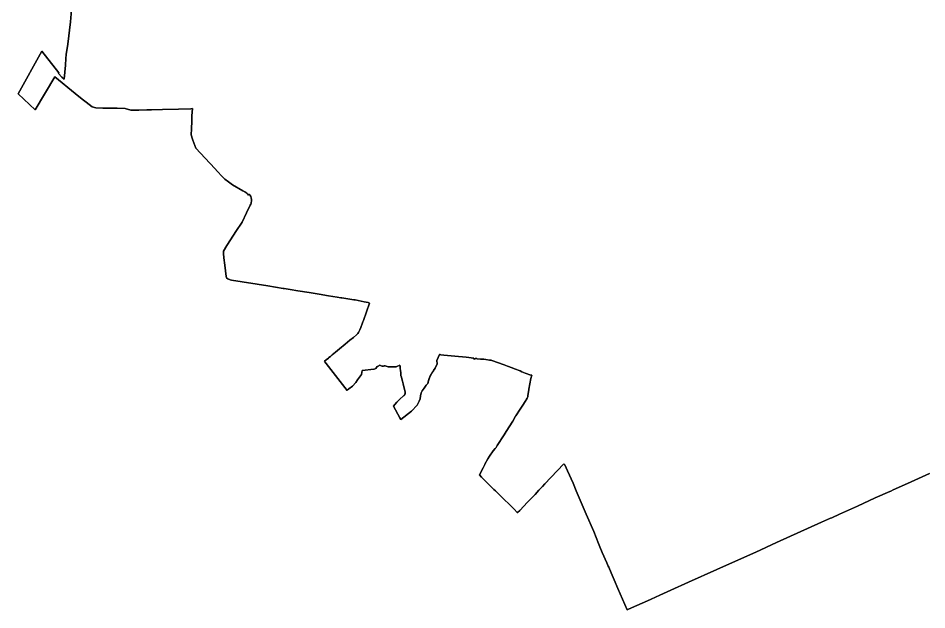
# Model space of a CAD drawing. Header units: inches. Extents: x 130170 to 284068, y 377793 to 804530.
# Drawn here: x 215440 to 222812, y 720812 to 725609 of the extents above; entities that cross this region are included whole.
import ezdxf

# ---------------------------------------------------------------- set-up
doc = ezdxf.new("R2010")
doc.units = ezdxf.units.IN
doc.header["$MEASUREMENT"] = 0
doc.layers.add('muni_il', color=7, linetype='Continuous')

msp = doc.modelspace()

# ---------------------------------------------------------------- linework, layer by layer
at = {"layer": 'muni_il'}
for points in [[(222834.5, 721916.8), (222653.8, 721835), (222539.7, 721783.8), (222520.1, 721775), (222511, 721771), (222393.8, 721718.6), (222248.5, 721652.6), (222103.7, 721587.4), (222040.4, 721558.9), (222031.3, 721554.8), (221958.4, 721521.9), (221592.6, 721357.1), (221423.3, 721280.3), (221137.4, 721151.6), (221109.1, 721138.4), (220877, 721034.7), (220734.1, 720970.5), (220646.3, 720931), (220575.8, 720899.3), (220569.1, 720896.3), (220390.7, 720815.9), (220380.9, 720811.8), (220305.3, 720985.8), (220275, 721055.7), (220251.4, 721110.5), (220231.5, 721156.9), (220227.5, 721165.8), (220221, 721180.3), (220215.9, 721194), (220178.7, 721277.8), (220159.2, 721323.2), (220148.7, 721349.9), (220109.8, 721446.3), (220048.5, 721586.4), (219966.7, 721777.4), (219941.3, 721838.3), (219895.9, 721938.4), (219873.9, 721986.5), (219868.1, 721995.5), (219866.4, 721994.2), (219865.3, 721993.3), (219863.3, 721991.8), (219713.8, 721832.5), (219693.5, 721810.3), (219665.3, 721781.9), (219633.2, 721746.1), (219631, 721743.5), (219597.8, 721711.4), (219587.9, 721701.4), (219570.4, 721680.9), (219542.4, 721651.4), (219508.7, 721616.7), (219492.2, 721599.7), (219492, 721599.5), (219492, 721599.5), (219491.4, 721600.2), (219489.2, 721602.1), (219463.9, 721626.7), (219341.5, 721745.8), (219327.4, 721759.8), (219311.3, 721775.4), (219299.8, 721786.5), (219207, 721878.9), (219200, 721887.2), (219182.9, 721905.1), (219211.5, 721961.8), (219225.5, 721990.3), (219225.6, 721990.5), (219227, 721993.3), (219251.2, 722036.3), (219263.2, 722057.5), (219293.5, 722100.9), (219308.6, 722119.4), (219316.6, 722127.8), (219327.1, 722144.5), (219382, 722230.4), (219399.5, 722257.7), (219452.2, 722341.7), (219475.3, 722380.6), (219478.3, 722384.4), (219512.6, 722438.6), (219528.2, 722464.2), (219557.7, 722510.2), (219560.1, 722513.5), (219568.2, 722527.2), (219573.8, 722540), (219575.1, 722548.3), (219582.9, 722596.6), (219583.5, 722599.7), (219583.7, 722600.9), (219599.8, 722687.5), (219608, 722713.5), (219598.9, 722715.6), (219554.2, 722731.1), (219526.2, 722742.1), (219512.5, 722748.3), (219467.4, 722766.8), (219448.9, 722774.3), (219411, 722787.3), (219382.9, 722797.8), (219283.1, 722834), (219278.2, 722834.9), (219263.3, 722837), (219233.5, 722840.7), (219219.1, 722843.2), (219189.4, 722845.2), (219164.5, 722847.8), (219159.7, 722849.3), (219146.8, 722850.8), (219144.4, 722844.2), (219133.4, 722845.9), (219135.9, 722852.1), (219075.2, 722859.1), (218982.4, 722869.1), (218892.6, 722876.2), (218868.4, 722880.5), (218863, 722881.4), (218857.9, 722882.5), (218857.1, 722880.6), (218836.9, 722832), (218838.6, 722806.5), (218823, 722771.9), (218810.5, 722750.9), (218810.3, 722750.5), (218810, 722750.2), (218809.8, 722749.9), (218809.6, 722749.6), (218809.3, 722749.3), (218809.1, 722749), (218808.8, 722748.7), (218808.6, 722748.4), (218808.3, 722748.1), (218808.1, 722747.8), (218807.9, 722747.5), (218807.6, 722747.1), (218807.4, 722746.8), (218807.1, 722746.5), (218806.9, 722746.2), (218806.7, 722745.9), (218806.4, 722745.6), (218806.2, 722745.3), (218806, 722745), (218805.7, 722744.6), (218805.5, 722744.3), (218805.3, 722744), (218805, 722743.7), (218804.8, 722743.4), (218804.6, 722743.1), (218804.3, 722742.7), (218804.1, 722742.4), (218803.9, 722742.1), (218803.6, 722741.8), (218803.4, 722741.5), (218803.2, 722741.2), (218802.9, 722740.8), (218802.7, 722740.5), (218802.5, 722740.2), (218802.3, 722739.9), (218802, 722739.6), (218801.8, 722739.2), (218801.6, 722738.9), (218801.4, 722738.6), (218801.1, 722738.3), (218800.9, 722737.9), (218800.7, 722737.6), (218800.5, 722737.3), (218800.2, 722737), (218800, 722736.6), (218799.8, 722736.3), (218799.6, 722736), (218799.4, 722735.7), (218799.1, 722735.3), (218798.9, 722735), (218798.7, 722734.7), (218798.5, 722734.4), (218798.3, 722734), (218798.1, 722733.7), (218797.8, 722733.4), (218797.6, 722733.1), (218797.4, 722732.7), (218797.2, 722732.4), (218797, 722732.1), (218796.8, 722731.7), (218796.6, 722731.4), (218796.4, 722731.1), (218796.1, 722730.7), (218795.9, 722730.4), (218795.7, 722730.1), (218795.5, 722729.7), (218795.3, 722729.4), (218795.1, 722729.1), (218794.9, 722728.7), (218794.7, 722728.4), (218794.5, 722728.1), (218794.3, 722727.7), (218794.1, 722727.4), (218793.9, 722727.1), (218793.7, 722726.7), (218793.4, 722726.4), (218793.2, 722726.1), (218793, 722725.7), (218792.8, 722725.4), (218792.6, 722725.1), (218792.4, 722724.7), (218792.2, 722724.4), (218792, 722724), (218791.8, 722723.7), (218791.6, 722723.4), (218791.4, 722723), (218791.2, 722722.7), (218791, 722722.3), (218790.9, 722722), (218790.7, 722721.7), (218790.5, 722721.3), (218790.3, 722721), (218790.1, 722720.6), (218789.9, 722720.3), (218789.7, 722720), (218789.5, 722719.6), (218789.3, 722719.3), (218789.1, 722718.9), (218788.9, 722718.6), (218788.7, 722718.2), (218788.5, 722717.9), (218788.4, 722717.6), (218788.2, 722717.2), (218788, 722716.9), (218787.8, 722716.5), (218787.6, 722716.2), (218787.4, 722715.8), (218787.2, 722715.5), (218787.1, 722715.1), (218786.9, 722714.8), (218786.7, 722714.4), (218786.5, 722714.1), (218786.3, 722713.7), (218786.1, 722713.4), (218786, 722713), (218785.8, 722712.7), (218785.6, 722712.3), (218785.4, 722712), (218785.2, 722711.6), (218785.1, 722711.3), (218784.9, 722710.9), (218784.7, 722710.6), (218784.5, 722710.2), (218784.4, 722709.9), (218784.2, 722709.5), (218784, 722709.2), (218783.8, 722708.8), (218783.7, 722708.5), (218783.5, 722708.1), (218783.3, 722707.8), (218783.2, 722707.4), (218783, 722707.1), (218782.8, 722706.7), (218782.6, 722706.4), (218782.5, 722706), (218782.3, 722705.7), (218782.1, 722705.3), (218782, 722704.9), (218781.8, 722704.6), (218781.6, 722704.2), (218781.5, 722703.9), (218781.3, 722703.5), (218781.2, 722703.2), (218781, 722702.8), (218780.8, 722702.4), (218780.7, 722702.1), (218780.5, 722701.7), (218780.3, 722701.4), (218780.2, 722701), (218780, 722700.7), (218779.9, 722700.3), (218779.7, 722699.9), (218779.5, 722699.6), (218779.4, 722699.2), (218779.2, 722698.9), (218779.1, 722698.5), (218778.9, 722698.1), (218778.8, 722697.8), (218778.6, 722697.4), (218778.5, 722697.1), (218778.3, 722696.7), (218778.2, 722696.3), (218778, 722696), (218777.9, 722695.6), (218777.7, 722695.2), (218777.6, 722694.9), (218777.4, 722694.5), (218777.3, 722694.1), (218777.1, 722693.8), (218777, 722693.4), (218776.8, 722693.1), (218776.7, 722692.7), (218776.5, 722692.3), (218776.4, 722692), (218776.2, 722691.6), (218776.1, 722691.2), (218776, 722690.9), (218775.8, 722690.5), (218775.7, 722690.1), (218775.5, 722689.8), (218775.4, 722689.4), (218775.3, 722689), (218775.1, 722688.7), (218775, 722688.3), (218774.8, 722687.9), (218774.7, 722687.6), (218774.6, 722687.2), (218774.4, 722686.8), (218774.3, 722686.5), (218774.2, 722686.1), (218774, 722685.7), (218773.9, 722685.3), (218773.8, 722685), (218773.6, 722684.6), (218773.5, 722684.2), (218773.4, 722683.9), (218773.2, 722683.5), (218773.1, 722683.1), (218773, 722682.8), (218772.9, 722682.4), (218772.7, 722682), (218772.6, 722681.6), (218772.5, 722681.3), (218772.4, 722680.9), (218772.2, 722680.5), (218772.1, 722680.1), (218772, 722679.8), (218771.9, 722679.4), (218771.7, 722679), (218771.6, 722678.7), (218771.5, 722678.3), (218771.4, 722677.9), (218771.3, 722677.5), (218771.1, 722677.2), (218771, 722676.8), (218770.9, 722676.4), (218770.8, 722676), (218770.7, 722675.7), (218770.6, 722675.3), (218770.4, 722674.9), (218770.3, 722674.5), (218770.2, 722674.2), (218770.1, 722673.8), (218770, 722673.4), (218769.9, 722673), (218769.8, 722672.7), (218769.7, 722672.3), (218769.5, 722671.9), (218769.4, 722671.5), (218769.3, 722671.1), (218769.2, 722670.8), (218769.1, 722670.4), (218769, 722670), (218768.9, 722669.6), (218768.8, 722669.3), (218768.7, 722668.9), (218768.6, 722668.5), (218768.5, 722668.1), (218768.4, 722667.7), (218768.3, 722667.4), (218768.2, 722667), (218768.1, 722666.6), (218768, 722666.2), (218767.9, 722665.8), (218767.8, 722665.5), (218767.7, 722665.1), (218767.6, 722664.7), (218767.5, 722664.3), (218767.4, 722663.9), (218767.3, 722663.6), (218767.2, 722663.2), (218767.1, 722662.8), (218767, 722662.4), (218766.9, 722662), (218766.8, 722661.7), (218766.7, 722661.3), (218766.6, 722660.9), (218766.6, 722660.5), (218766.5, 722660.1), (218766.4, 722659.7), (218766.3, 722659.4), (218766.2, 722659), (218766.1, 722658.6), (218766, 722658.2), (218765.9, 722657.8), (218765.9, 722657.4), (218765.8, 722657.1), (218765.7, 722656.7), (218765.6, 722656.3), (218765.5, 722655.9), (218765.4, 722655.5), (218765.4, 722655.1), (218765.3, 722654.8), (218765.2, 722654.4), (218765.1, 722654), (218765, 722653.6), (218765, 722653.2), (218764.9, 722652.8), (218764.8, 722652.4), (218764.7, 722652.1), (218764.7, 722651.7), (218764.6, 722651.3), (218764.5, 722650.9), (218764.4, 722650.5), (218764.4, 722650.1), (218764.3, 722649.7), (218764.2, 722649.4), (218764.2, 722649), (218764.1, 722648.6), (218764, 722647.9), (218750.5, 722633.7), (218732.7, 722608.4), (218718.5, 722587.5), (218710.3, 722571.5), (218704.3, 722546.6), (218700.5, 722523.5), (218691.9, 722503.1), (218684.8, 722487), (218675.6, 722471.4), (218632.1, 722423.5), (218544.2, 722355.2), (218537.6, 722369.3), (218485, 722464.1), (218497, 722475.8), (218512.7, 722494.4), (218534, 722515.8), (218569.5, 722548.4), (218569.9, 722548.8), (218570.3, 722549.1), (218570.7, 722549.5), (218571, 722549.9), (218571.4, 722550.2), (218571.7, 722550.6), (218572.1, 722551), (218572.4, 722551.4), (218572.8, 722551.8), (218573.1, 722552.3), (218573.4, 722552.7), (218573.7, 722553.1), (218574, 722553.5), (218574.3, 722554), (218574.6, 722554.4), (218574.9, 722554.8), (218575.1, 722555.3), (218575.4, 722555.7), (218575.6, 722556.2), (218575.9, 722556.7), (218576.1, 722557.1), (218576.3, 722557.6), (218576.6, 722558.1), (218576.8, 722558.6), (218577, 722559), (218577.2, 722559.5), (218577.4, 722560), (218577.5, 722560.5), (218577.7, 722561), (218577.9, 722561.5), (218578, 722562), (218578.2, 722562.5), (218578.3, 722563), (218578.4, 722563.5), (218578.6, 722564), (218578.7, 722564.5), (218578.8, 722565.1), (218578.9, 722565.6), (218578.9, 722566.1), (218579, 722566.6), (218579.1, 722567.1), (218579.1, 722567.6), (218579.2, 722568.2), (218579.2, 722568.7), (218579.2, 722569.2), (218579.3, 722569.7), (218579.3, 722570.3), (218579.3, 722570.8), (218579.2, 722571.3), (218579.2, 722571.8), (218579.2, 722572.4), (218579.2, 722572.9), (218579.1, 722573.4), (218579.1, 722573.9), (218579, 722574.4), (218578.9, 722575), (218578.8, 722575.5), (218578.8, 722576), (218578.7, 722576.5), (218578.5, 722577), (218578.4, 722577.6), (218562, 722644.7), (218557, 722667), (218551.9, 722684.1), (218548.6, 722697.8), (218545.6, 722712.1), (218543.2, 722723.8), (218543.5, 722736.3), (218542.8, 722748.7), (218539.8, 722772), (218537.9, 722784.3), (218536.4, 722794.1), (218512.3, 722785.3), (218511.7, 722784.9), (218507.3, 722781.4), (218441.8, 722781.5), (218441.7, 722781.5), (218418.2, 722788.8), (218411.8, 722790.7), (218410.1, 722791.3), (218404.4, 722788.4), (218401.9, 722787.2), (218400.2, 722787.1), (218395.5, 722786.9), (218393, 722786.7), (218371.1, 722794.2), (218370.6, 722794.3), (218369.7, 722793.8), (218365.6, 722791.3), (218354.9, 722784.9), (218353.1, 722783.9), (218342.8, 722769.7), (218327.3, 722763.3), (218324.9, 722762.3), (218231.8, 722752.2), (218225.1, 722719.3), (218191.8, 722677.2), (218180.4, 722656), (218151.2, 722625.5), (218122.5, 722604.4), (218109.5, 722591.5), (218109.1, 722591.1), (217937.5, 722810.2), (217936.4, 722811.6), (217924, 722827.3), (217938.8, 722839.6), (217956.7, 722853.2), (217960.1, 722855.9), (217961.4, 722857), (217972.6, 722866.5), (217980.7, 722873), (217988.5, 722879.1), (218001.5, 722889.8), (218014.4, 722900.8), (218045.7, 722927.3), (218093.5, 722966.2), (218130.6, 722997), (218160.6, 723021), (218185.7, 723041.6), (218196.5, 723051.8), (218201.9, 723060), (218205, 723065.7), (218211.7, 723080.7), (218219.7, 723102), (218233.5, 723139.2), (218237, 723147.6), (218240.5, 723157.6), (218290.8, 723298.9), (218280, 723302.4), (218245.8, 723310), (218222.3, 723315.1), (218198.1, 723321.1), (218173.3, 723324.2), (218161.9, 723325.2), (218066.7, 723341), (218058.2, 723342.2), (218028.8, 723346.9), (217958.9, 723358.2), (217883, 723370.8), (217801.8, 723384.3), (217709, 723399.2), (217646.8, 723408.6), (217597.3, 723416.4), (217589.4, 723417.7), (217464.6, 723437.6), (217169.7, 723485.2), (217158.5, 723487.8), (217142, 723494.4), (217129.6, 723504.9), (217128.6, 723513.1), (217128.3, 723513.9), (217116.5, 723607.4), (217108.7, 723667), (217104.4, 723700.1), (217106.5, 723719.8), (217133.3, 723767), (217161.9, 723811), (217206.2, 723879.1), (217256.5, 723955.9), (217293, 724031.3), (217323.1, 724092.9), (217327.5, 724101.9), (217329.4, 724107.2), (217331.4, 724116.8), (217331.8, 724123.6), (217332.3, 724136.8), (217329.3, 724153.6), (217327.5, 724159.4), (217327.1, 724159.5), (217326.3, 724162.1), (217322.8, 724170.4), (217316.7, 724181.2), (217315, 724180), (217310.8, 724176.8), (217308.1, 724174.7), (217307.9, 724175.1), (217301.4, 724183.6), (217294.1, 724190.6), (217278.8, 724200.4), (217262.4, 724209.7), (217179.6, 724258.5), (217145.3, 724281.1), (217117.1, 724303.5), (217093, 724327.4), (217058.3, 724364.4), (217035.7, 724389.5), (216958.1, 724473.8), (216880.7, 724554.6), (216857.7, 724619.6), (216855.5, 724628.9), (216843.9, 724661.9), (216847.3, 724710.8), (216848, 724772.8), (216849, 724817.8), (216854.2, 724875.3), (216841.1, 724874.9), (216841, 724874.9), (216741.9, 724871.3), (216610.8, 724868.4), (216520.7, 724866.1), (216482.8, 724864.8), (216419.5, 724863.5), (216353.4, 724862.1), (216306.8, 724877.4), (216242.2, 724879.5), (216126.9, 724880.6), (216071.2, 724881.1), (216039.3, 724890.9), (215991.8, 724926.7), (215959, 724952.9), (215901.6, 724999), (215737.7, 725133.1), (215737.1, 725133.7), (215577.1, 724866.7), (215439.9, 724995.9), (215631.3, 725340.2), (215770.1, 725165.8), (215766.2, 725161.7), (215794.7, 725131.6), (215812.8, 725114.4), (215823.1, 725227.1), (215827.6, 725282.3), (215830.2, 725314.1), (215841.6, 725399.3), (215865.8, 725580.2), (215881, 725777.2)], [(215881, 725777.2), (215865.8, 725580.2), (215841.6, 725399.3), (215830.2, 725314.1), (215827.6, 725282.3), (215823.1, 725227.1), (215812.8, 725114.4), (215794.7, 725131.6), (215766.2, 725161.7), (215770.1, 725165.8), (215631.3, 725340.2), (215439.9, 724995.9), (215577.1, 724866.7), (215737.1, 725133.7), (215737.7, 725133.1), (215901.6, 724999), (215959, 724952.9), (215991.8, 724926.7), (216039.3, 724890.9), (216071.2, 724881.1), (216126.9, 724880.6), (216242.2, 724879.5), (216306.8, 724877.4), (216353.4, 724862.1), (216419.5, 724863.5), (216482.8, 724864.8), (216520.7, 724866.1), (216610.8, 724868.4), (216741.9, 724871.3), (216841, 724874.9), (216841.1, 724874.9), (216854.2, 724875.3), (216849, 724817.8), (216848, 724772.8), (216847.3, 724710.8), (216843.9, 724661.9), (216855.5, 724628.9), (216857.7, 724619.6), (216880.7, 724554.6), (216958.1, 724473.8), (217035.7, 724389.5), (217058.3, 724364.4), (217093, 724327.4), (217117.1, 724303.5), (217145.3, 724281.1), (217179.6, 724258.5), (217262.4, 724209.7), (217278.8, 724200.4), (217294.1, 724190.6), (217301.4, 724183.6), (217307.9, 724175.1), (217308.1, 724174.7), (217310.8, 724176.8), (217315, 724180), (217316.7, 724181.2), (217322.8, 724170.4), (217326.3, 724162.1), (217327.1, 724159.5), (217327.5, 724159.4), (217329.3, 724153.6), (217332.3, 724136.8), (217331.8, 724123.6), (217331.4, 724116.8), (217329.4, 724107.2), (217327.5, 724101.9), (217323.1, 724092.9), (217293, 724031.3), (217256.5, 723955.9), (217206.2, 723879.1), (217161.9, 723811), (217133.3, 723767), (217106.5, 723719.8), (217104.4, 723700.1), (217108.7, 723667), (217116.5, 723607.4), (217128.3, 723513.9), (217128.6, 723513.1), (217129.6, 723504.9), (217142, 723494.4), (217158.5, 723487.8), (217169.7, 723485.2), (217464.6, 723437.6), (217589.4, 723417.7), (217597.3, 723416.4), (217646.8, 723408.6), (217709, 723399.2), (217801.8, 723384.3), (217883, 723370.8), (217958.9, 723358.2), (218028.8, 723346.9), (218058.2, 723342.2), (218066.7, 723341), (218161.9, 723325.2), (218173.3, 723324.2), (218198.1, 723321.1), (218222.3, 723315.1), (218245.8, 723310), (218280, 723302.4), (218290.8, 723298.9), (218240.5, 723157.6), (218237, 723147.6), (218233.5, 723139.2), (218219.7, 723102), (218211.7, 723080.7), (218205, 723065.7), (218201.9, 723060), (218196.5, 723051.8), (218185.7, 723041.6), (218160.6, 723021), (218130.6, 722997), (218093.5, 722966.2), (218045.7, 722927.3), (218014.4, 722900.8), (218001.5, 722889.8), (217988.5, 722879.1), (217980.7, 722873), (217972.6, 722866.5), (217961.4, 722857), (217960.1, 722855.9), (217956.7, 722853.2), (217938.8, 722839.6), (217924, 722827.3), (217936.4, 722811.6), (217937.5, 722810.2), (218109.1, 722591.1), (218109.5, 722591.5), (218122.5, 722604.4), (218151.2, 722625.5), (218180.4, 722656), (218191.8, 722677.2), (218225.1, 722719.3), (218231.8, 722752.2), (218324.9, 722762.3), (218327.3, 722763.3), (218342.8, 722769.7), (218353.1, 722783.9), (218354.9, 722784.9), (218365.6, 722791.3), (218369.7, 722793.8), (218370.6, 722794.3), (218371.1, 722794.2), (218393, 722786.7), (218395.5, 722786.9), (218400.2, 722787.1), (218401.9, 722787.2), (218404.4, 722788.4), (218410.1, 722791.3), (218411.8, 722790.7), (218418.2, 722788.8), (218441.7, 722781.5), (218441.8, 722781.5), (218507.3, 722781.4), (218511.7, 722784.9), (218512.3, 722785.3), (218536.4, 722794.1), (218537.9, 722784.3), (218539.8, 722772), (218542.8, 722748.7), (218543.5, 722736.3), (218543.2, 722723.8), (218545.6, 722712.1), (218548.6, 722697.8), (218551.9, 722684.1), (218557, 722667), (218562, 722644.7), (218578.4, 722577.6), (218578.5, 722577), (218578.7, 722576.5), (218578.8, 722576), (218578.8, 722575.5), (218578.9, 722575), (218579, 722574.4), (218579.1, 722573.9), (218579.1, 722573.4), (218579.2, 722572.9), (218579.2, 722572.4), (218579.2, 722571.8), (218579.2, 722571.3), (218579.3, 722570.8), (218579.3, 722570.3), (218579.3, 722569.7), (218579.2, 722569.2), (218579.2, 722568.7), (218579.2, 722568.2), (218579.1, 722567.6), (218579.1, 722567.1), (218579, 722566.6), (218578.9, 722566.1), (218578.9, 722565.6), (218578.8, 722565.1), (218578.7, 722564.5), (218578.6, 722564), (218578.4, 722563.5), (218578.3, 722563), (218578.2, 722562.5), (218578, 722562), (218577.9, 722561.5), (218577.7, 722561), (218577.5, 722560.5), (218577.4, 722560), (218577.2, 722559.5), (218577, 722559), (218576.8, 722558.6), (218576.6, 722558.1), (218576.3, 722557.6), (218576.1, 722557.1), (218575.9, 722556.7), (218575.6, 722556.2), (218575.4, 722555.7), (218575.1, 722555.3), (218574.9, 722554.8), (218574.6, 722554.4), (218574.3, 722554), (218574, 722553.5), (218573.7, 722553.1), (218573.4, 722552.7), (218573.1, 722552.3), (218572.8, 722551.8), (218572.4, 722551.4), (218572.1, 722551), (218571.7, 722550.6), (218571.4, 722550.2), (218571, 722549.9), (218570.7, 722549.5), (218570.3, 722549.1), (218569.9, 722548.8), (218569.5, 722548.4), (218534, 722515.8), (218512.7, 722494.4), (218497, 722475.8), (218485, 722464.1), (218537.6, 722369.3), (218544.2, 722355.2), (218632.1, 722423.5), (218675.6, 722471.4), (218684.8, 722487), (218691.9, 722503.1), (218700.5, 722523.5), (218704.3, 722546.6), (218710.3, 722571.5), (218718.5, 722587.5), (218732.7, 722608.4), (218750.5, 722633.7), (218764, 722647.9), (218764.1, 722648.6), (218764.2, 722649), (218764.2, 722649.4), (218764.3, 722649.7), (218764.4, 722650.1), (218764.4, 722650.5), (218764.5, 722650.9), (218764.6, 722651.3), (218764.7, 722651.7), (218764.7, 722652.1), (218764.8, 722652.4), (218764.9, 722652.8), (218765, 722653.2), (218765, 722653.6), (218765.1, 722654), (218765.2, 722654.4), (218765.3, 722654.8), (218765.4, 722655.1), (218765.4, 722655.5), (218765.5, 722655.9), (218765.6, 722656.3), (218765.7, 722656.7), (218765.8, 722657.1), (218765.9, 722657.4), (218765.9, 722657.8), (218766, 722658.2), (218766.1, 722658.6), (218766.2, 722659), (218766.3, 722659.4), (218766.4, 722659.7), (218766.5, 722660.1), (218766.6, 722660.5), (218766.6, 722660.9), (218766.7, 722661.3), (218766.8, 722661.7), (218766.9, 722662), (218767, 722662.4), (218767.1, 722662.8), (218767.2, 722663.2), (218767.3, 722663.6), (218767.4, 722663.9), (218767.5, 722664.3), (218767.6, 722664.7), (218767.7, 722665.1), (218767.8, 722665.5), (218767.9, 722665.8), (218768, 722666.2), (218768.1, 722666.6), (218768.2, 722667), (218768.3, 722667.4), (218768.4, 722667.7), (218768.5, 722668.1), (218768.6, 722668.5), (218768.7, 722668.9), (218768.8, 722669.3), (218768.9, 722669.6), (218769, 722670), (218769.1, 722670.4), (218769.2, 722670.8), (218769.3, 722671.1), (218769.4, 722671.5), (218769.5, 722671.9), (218769.7, 722672.3), (218769.8, 722672.7), (218769.9, 722673), (218770, 722673.4), (218770.1, 722673.8), (218770.2, 722674.2), (218770.3, 722674.5), (218770.4, 722674.9), (218770.6, 722675.3), (218770.7, 722675.7), (218770.8, 722676), (218770.9, 722676.4), (218771, 722676.8), (218771.1, 722677.2), (218771.3, 722677.5), (218771.4, 722677.9), (218771.5, 722678.3), (218771.6, 722678.7), (218771.7, 722679), (218771.9, 722679.4), (218772, 722679.8), (218772.1, 722680.1), (218772.2, 722680.5), (218772.4, 722680.9), (218772.5, 722681.3), (218772.6, 722681.6), (218772.7, 722682), (218772.9, 722682.4), (218773, 722682.8), (218773.1, 722683.1), (218773.2, 722683.5), (218773.4, 722683.9), (218773.5, 722684.2), (218773.6, 722684.6), (218773.8, 722685), (218773.9, 722685.3), (218774, 722685.7), (218774.2, 722686.1), (218774.3, 722686.5), (218774.4, 722686.8), (218774.6, 722687.2), (218774.7, 722687.6), (218774.8, 722687.9), (218775, 722688.3), (218775.1, 722688.7), (218775.3, 722689), (218775.4, 722689.4), (218775.5, 722689.8), (218775.7, 722690.1), (218775.8, 722690.5), (218776, 722690.9), (218776.1, 722691.2), (218776.2, 722691.6), (218776.4, 722692), (218776.5, 722692.3), (218776.7, 722692.7), (218776.8, 722693.1), (218777, 722693.4), (218777.1, 722693.8), (218777.3, 722694.1), (218777.4, 722694.5), (218777.6, 722694.9), (218777.7, 722695.2), (218777.9, 722695.6), (218778, 722696), (218778.2, 722696.3), (218778.3, 722696.7), (218778.5, 722697.1), (218778.6, 722697.4), (218778.8, 722697.8), (218778.9, 722698.1), (218779.1, 722698.5), (218779.2, 722698.9), (218779.4, 722699.2), (218779.5, 722699.6), (218779.7, 722699.9), (218779.9, 722700.3), (218780, 722700.7), (218780.2, 722701), (218780.3, 722701.4), (218780.5, 722701.7), (218780.7, 722702.1), (218780.8, 722702.4), (218781, 722702.8), (218781.2, 722703.2), (218781.3, 722703.5), (218781.5, 722703.9), (218781.6, 722704.2), (218781.8, 722704.6), (218782, 722704.9), (218782.1, 722705.3), (218782.3, 722705.7), (218782.5, 722706), (218782.6, 722706.4), (218782.8, 722706.7), (218783, 722707.1), (218783.2, 722707.4), (218783.3, 722707.8), (218783.5, 722708.1), (218783.7, 722708.5), (218783.8, 722708.8), (218784, 722709.2), (218784.2, 722709.5), (218784.4, 722709.9), (218784.5, 722710.2), (218784.7, 722710.6), (218784.9, 722710.9), (218785.1, 722711.3), (218785.2, 722711.6), (218785.4, 722712), (218785.6, 722712.3), (218785.8, 722712.7), (218786, 722713), (218786.1, 722713.4), (218786.3, 722713.7), (218786.5, 722714.1), (218786.7, 722714.4), (218786.9, 722714.8), (218787.1, 722715.1), (218787.2, 722715.5), (218787.4, 722715.8), (218787.6, 722716.2), (218787.8, 722716.5), (218788, 722716.9), (218788.2, 722717.2), (218788.4, 722717.6), (218788.5, 722717.9), (218788.7, 722718.2), (218788.9, 722718.6), (218789.1, 722718.9), (218789.3, 722719.3), (218789.5, 722719.6), (218789.7, 722720), (218789.9, 722720.3), (218790.1, 722720.6), (218790.3, 722721), (218790.5, 722721.3), (218790.7, 722721.7), (218790.9, 722722), (218791, 722722.3), (218791.2, 722722.7), (218791.4, 722723), (218791.6, 722723.4), (218791.8, 722723.7), (218792, 722724), (218792.2, 722724.4), (218792.4, 722724.7), (218792.6, 722725.1), (218792.8, 722725.4), (218793, 722725.7), (218793.2, 722726.1), (218793.4, 722726.4), (218793.7, 722726.7), (218793.9, 722727.1), (218794.1, 722727.4), (218794.3, 722727.7), (218794.5, 722728.1), (218794.7, 722728.4), (218794.9, 722728.7), (218795.1, 722729.1), (218795.3, 722729.4), (218795.5, 722729.7), (218795.7, 722730.1), (218795.9, 722730.4), (218796.1, 722730.7), (218796.4, 722731.1), (218796.6, 722731.4), (218796.8, 722731.7), (218797, 722732.1), (218797.2, 722732.4), (218797.4, 722732.7), (218797.6, 722733.1), (218797.8, 722733.4), (218798.1, 722733.7), (218798.3, 722734), (218798.5, 722734.4), (218798.7, 722734.7), (218798.9, 722735), (218799.1, 722735.3), (218799.4, 722735.7), (218799.6, 722736), (218799.8, 722736.3), (218800, 722736.6), (218800.2, 722737), (218800.5, 722737.3), (218800.7, 722737.6), (218800.9, 722737.9), (218801.1, 722738.3), (218801.4, 722738.6), (218801.6, 722738.9), (218801.8, 722739.2), (218802, 722739.6), (218802.3, 722739.9), (218802.5, 722740.2), (218802.7, 722740.5), (218802.9, 722740.8), (218803.2, 722741.2), (218803.4, 722741.5), (218803.6, 722741.8), (218803.9, 722742.1), (218804.1, 722742.4), (218804.3, 722742.7), (218804.6, 722743.1), (218804.8, 722743.4), (218805, 722743.7), (218805.3, 722744), (218805.5, 722744.3), (218805.7, 722744.6), (218806, 722745), (218806.2, 722745.3), (218806.4, 722745.6), (218806.7, 722745.9), (218806.9, 722746.2), (218807.1, 722746.5), (218807.4, 722746.8), (218807.6, 722747.1), (218807.9, 722747.5), (218808.1, 722747.8), (218808.3, 722748.1), (218808.6, 722748.4), (218808.8, 722748.7), (218809.1, 722749), (218809.3, 722749.3), (218809.6, 722749.6), (218809.8, 722749.9), (218810, 722750.2), (218810.3, 722750.5), (218810.5, 722750.9), (218823, 722771.9), (218838.6, 722806.5), (218836.9, 722832), (218857.1, 722880.6), (218857.9, 722882.5), (218863, 722881.4), (218868.4, 722880.5), (218892.6, 722876.2), (218982.4, 722869.1), (219075.2, 722859.1), (219135.9, 722852.1), (219133.4, 722845.9), (219144.4, 722844.2), (219146.8, 722850.8), (219159.7, 722849.3), (219164.5, 722847.8), (219189.4, 722845.2), (219219.1, 722843.2), (219233.5, 722840.7), (219263.3, 722837), (219278.2, 722834.9), (219283.1, 722834), (219382.9, 722797.8), (219411, 722787.3), (219448.9, 722774.3), (219467.4, 722766.8), (219512.5, 722748.3), (219526.2, 722742.1), (219554.2, 722731.1), (219598.9, 722715.6), (219608, 722713.5), (219599.8, 722687.5), (219583.7, 722600.9), (219583.5, 722599.7), (219582.9, 722596.6), (219575.1, 722548.3), (219573.8, 722540), (219568.2, 722527.2), (219560.1, 722513.5), (219557.7, 722510.2), (219528.2, 722464.2), (219512.6, 722438.6), (219478.3, 722384.4), (219475.3, 722380.6), (219452.2, 722341.7), (219399.5, 722257.7), (219382, 722230.4), (219327.1, 722144.5), (219316.6, 722127.8), (219316.6, 722127.8), (219308.6, 722119.4), (219293.5, 722100.9), (219263.2, 722057.5), (219251.2, 722036.3), (219227, 721993.3), (219225.6, 721990.5), (219225.5, 721990.3), (219211.5, 721961.8), (219182.9, 721905.1), (219200, 721887.2), (219207, 721878.9), (219299.8, 721786.5), (219311.3, 721775.4), (219327.4, 721759.8), (219341.5, 721745.8), (219463.9, 721626.7), (219489.2, 721602.1), (219491.4, 721600.2), (219492, 721599.5), (219492, 721599.5), (219492.2, 721599.7), (219508.7, 721616.7), (219542.4, 721651.4), (219570.4, 721680.9), (219587.9, 721701.4), (219597.8, 721711.4), (219631, 721743.5), (219633.2, 721746.1), (219665.3, 721781.9), (219693.5, 721810.3), (219713.8, 721832.5), (219863.3, 721991.8), (219865.3, 721993.3), (219866.4, 721994.2), (219868.1, 721995.5), (219873.9, 721986.5), (219895.9, 721938.4), (219941.3, 721838.3), (219966.7, 721777.4), (220048.5, 721586.4), (220109.8, 721446.3), (220148.7, 721349.9), (220159.2, 721323.2), (220178.7, 721277.8), (220215.9, 721194), (220221, 721180.3), (220227.5, 721165.8), (220231.5, 721156.9), (220251.4, 721110.5), (220275, 721055.7), (220305.3, 720985.8), (220380.9, 720811.8), (220390.7, 720815.9), (220569.1, 720896.3), (220575.8, 720899.3), (220646.3, 720931), (220734.1, 720970.5), (220877, 721034.7), (221109.1, 721138.4), (221137.4, 721151.6), (221423.3, 721280.3), (221592.6, 721357.1), (221958.4, 721521.9), (222031.3, 721554.8), (222040.4, 721558.9), (222103.7, 721587.4), (222248.5, 721652.6), (222393.8, 721718.6), (222511, 721771), (222520.1, 721775), (222539.7, 721783.8), (222653.8, 721835), (222834.5, 721916.8)]]:
    msp.add_lwpolyline(points, dxfattribs=at)

doc.saveas('drawing.dxf')
